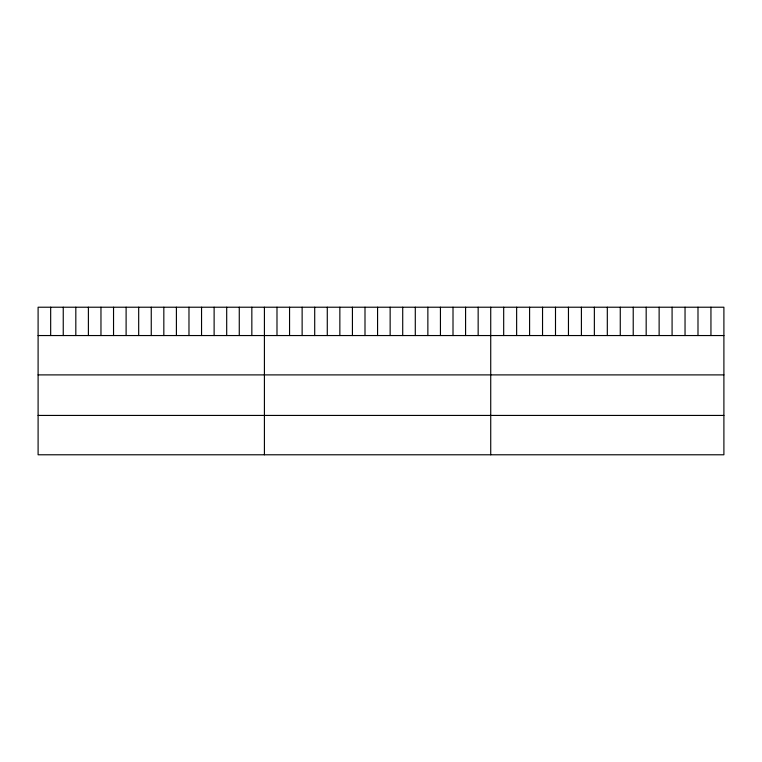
<?xml version="1.0" encoding="UTF-8"?>
<svg xmlns="http://www.w3.org/2000/svg" width="762" height="762" viewBox="0 0 762 762"><rect width="100%" height="100%" fill="white"/><g stroke="black" fill="none" stroke-linecap="round" stroke-linejoin="round"><path stroke-width="1.14" d="M723.9 335.547L723.9 454.781L38.1 454.781L38.1 307.219L723.9 307.219L723.9 335.547L38.1 335.547M38.1 374.894L723.9 374.894M38.1 415.433L723.9 415.433M710.946 307.219L710.946 335.547M697.992 307.219L697.992 335.547M685.038 307.219L685.038 335.547M672.084 307.219L672.084 335.547M659.13 307.219L659.13 335.547M646.176 307.219L646.176 335.547M633.222 307.219L633.222 335.547M620.268 307.219L620.268 335.547M607.314 307.219L607.314 335.547M594.36 307.219L594.36 335.547M581.406 307.219L581.406 335.547M568.452 307.219L568.452 335.547M555.498 307.219L555.498 335.547M542.544 307.219L542.544 335.547M529.59 307.219L529.59 335.547M516.636 307.219L516.636 335.547M503.682 307.219L503.682 335.547M490.728 307.219L490.728 454.781M478.155 307.219L478.155 335.547M465.582 307.219L465.582 335.547M453.009 307.219L453.009 335.547M440.436 307.219L440.436 335.547M427.863 307.219L427.863 335.547M415.29 307.219L415.29 335.547M402.717 307.219L402.717 335.547M390.144 307.219L390.144 335.547M377.571 307.219L377.571 335.547M364.998 307.219L364.998 335.547M352.425 307.219L352.425 335.547M339.852 307.219L339.852 335.547M327.279 307.219L327.279 335.547M314.706 307.219L314.706 335.547M302.133 307.219L302.133 335.547M289.56 307.219L289.56 335.547M276.987 307.219L276.987 335.547M264.414 307.219L264.414 454.781M251.841 307.219L251.841 335.547M239.268 307.219L239.268 335.547M226.695 307.219L226.695 335.547M214.122 307.219L214.122 335.547M201.549 307.219L201.549 335.547M188.976 307.219L188.976 335.547M176.403 307.219L176.403 335.547M163.83 307.219L163.83 335.547M151.257 307.219L151.257 335.547M138.684 307.219L138.684 335.547M126.111 307.219L126.111 335.547M113.538 307.219L113.538 335.547M100.965 307.219L100.965 335.547M88.392 307.219L88.392 335.547M75.819 307.219L75.819 335.547M63.246 307.219L63.246 335.547M50.673 307.219L50.673 335.547"/></g></svg>
